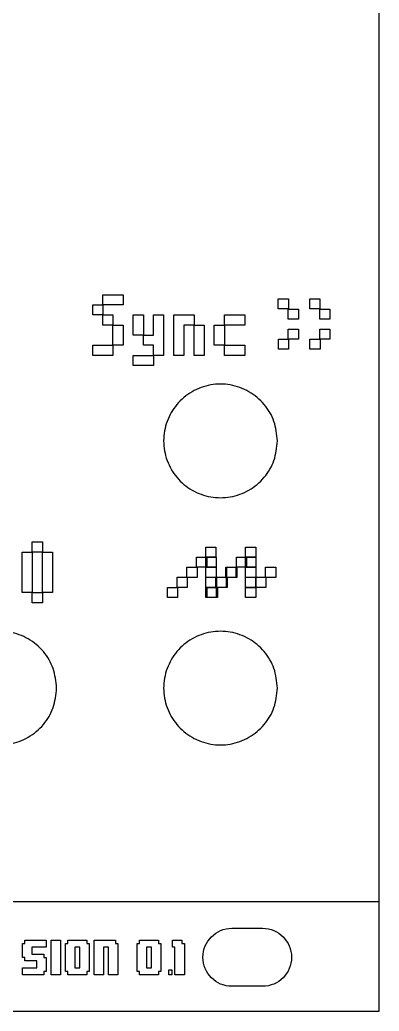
# Model space of a CAD drawing. Extents: x 3 to 110, y 3 to 131.
# Drawn here: x 90.4 to 110.3, y 2.7 to 57.9 of the extents above; entities that cross this region are included whole.
import ezdxf

# ---------------------------------------------------------------- set-up
doc = ezdxf.new("R2010")
doc.units = 0
doc.layers.add('engravings', color=7, linetype='CONTINUOUS')
doc.layers.add('Layer_1', color=7, linetype='CONTINUOUS')

msp = doc.modelspace()

# ---------------------------------------------------------------- linework, layer by layer
at = {"layer": 'engravings', "color": 7}
for p, q in [((94.981953, 42.07283), (94.981953, 42.63649)), ((94.981953, 42.63649), (96.109277, 42.63649)), ((96.109277, 42.63649), (96.109277, 42.07283)), ((94.418292, 41.50916), (94.418292, 42.07283)), ((94.418292, 42.07283), (94.981953, 42.07283)), ((94.981953, 42.07283), (94.981953, 41.50916)), ((96.109277, 42.07283), (94.981953, 42.07283)), ((104.740967, 41.840884), (104.740967, 42.405376)), ((104.740967, 42.405376), (105.30546, 42.405376)), ((105.30546, 42.405376), (105.30546, 41.840884)), ((106.489107, 41.840884), (106.489107, 42.405376)), ((106.489107, 42.405376), (107.0536, 42.405376)), ((107.0536, 42.405376), (107.0536, 41.840884)), ((94.981953, 41.50916), (94.418292, 41.50916)), ((94.981953, 40.9455), (94.981953, 41.50916)), ((94.981953, 41.50916), (95.545615, 41.50916)), ((95.545615, 41.50916), (95.545615, 40.9455)), ((96.672939, 40.38184), (96.672939, 41.50916)), ((96.672939, 41.50916), (97.2366, 41.50916)), ((97.2366, 41.50916), (97.2366, 40.38184)), ((97.800262, 40.38184), (97.800262, 41.50916)), ((97.800262, 41.50916), (98.363924, 41.50916)), ((98.363924, 41.50916), (98.363924, 39.25452)), ((98.927586, 39.25452), (98.927586, 41.50916)), ((98.927586, 41.50916), (100.054909, 41.50916)), ((100.054909, 41.50916), (100.054909, 40.9455)), ((101.745894, 40.9455), (101.745894, 41.50916)), ((101.745894, 41.50916), (102.873218, 41.50916)), ((102.873218, 41.50916), (102.873218, 40.9455)), ((105.30546, 41.840884), (104.740967, 41.840884)), ((105.294901, 41.267514), (105.294901, 41.832006)), ((105.294901, 41.832006), (105.859393, 41.832006)), ((105.859393, 41.832006), (105.859393, 41.267514)), ((107.0536, 41.840884), (106.489107, 41.840884)), ((107.043041, 41.267514), (107.043041, 41.832006)), ((107.043041, 41.832006), (107.607533, 41.832006)), ((107.607533, 41.832006), (107.607533, 41.267514)), ((95.545615, 40.9455), (94.981953, 40.9455)), ((95.545615, 39.81818), (95.545615, 40.9455)), ((95.545615, 40.9455), (96.109277, 40.9455)), ((96.109277, 40.9455), (96.109277, 39.81818)), ((100.054909, 40.9455), (99.491247, 40.9455)), ((99.491247, 40.9455), (99.491247, 39.25452)), ((100.054909, 39.25452), (100.054909, 40.9455)), ((100.054909, 40.9455), (100.618571, 40.9455)), ((100.618571, 40.9455), (100.618571, 39.25452)), ((101.182233, 39.81818), (101.182233, 40.9455)), ((101.182233, 40.9455), (101.745894, 40.9455)), ((101.745894, 40.9455), (101.745894, 39.81818)), ((102.873218, 40.9455), (101.745894, 40.9455)), ((105.859393, 41.267514), (105.294901, 41.267514)), ((107.607533, 41.267514), (107.043041, 41.267514)), ((97.2366, 40.38184), (96.672939, 40.38184)), ((97.2366, 39.81818), (97.2366, 40.38184)), ((97.2366, 40.38184), (97.800262, 40.38184)), ((105.294901, 40.159646), (105.294901, 40.724139)), ((105.294901, 40.724139), (105.859393, 40.724139)), ((105.859393, 40.724139), (105.859393, 40.159646)), ((107.043041, 40.159646), (107.043041, 40.724139)), ((107.043041, 40.724139), (107.607533, 40.724139)), ((107.607533, 40.724139), (107.607533, 40.159646)), ((94.418292, 39.25452), (94.418292, 39.81818)), ((94.418292, 39.81818), (95.545615, 39.81818)), ((96.109277, 39.81818), (95.545615, 39.81818)), ((95.545615, 39.81818), (95.545615, 39.25452)), ((97.800262, 39.81818), (97.2366, 39.81818)), ((97.800262, 39.25452), (97.800262, 39.81818)), ((101.745894, 39.81818), (101.182233, 39.81818)), ((101.745894, 39.25452), (101.745894, 39.81818)), ((101.745894, 39.81818), (102.873218, 39.81818)), ((102.873218, 39.81818), (102.873218, 39.25452)), ((104.750685, 39.595994), (104.750685, 40.160487)), ((104.750685, 40.160487), (105.315178, 40.160487)), ((105.859393, 40.159646), (105.294901, 40.159646)), ((105.315178, 40.160487), (105.315178, 39.595994)), ((106.498825, 39.595994), (106.498825, 40.160487)), ((106.498825, 40.160487), (107.063318, 40.160487)), ((107.607533, 40.159646), (107.043041, 40.159646)), ((107.063318, 40.160487), (107.063318, 39.595994)), ((95.545615, 39.25452), (94.418292, 39.25452)), ((96.672939, 39.25452), (97.800262, 39.25452)), ((96.672939, 38.69085), (96.672939, 39.25452)), ((97.800262, 39.25452), (97.800262, 38.69085)), ((98.363924, 39.25452), (97.800262, 39.25452)), ((99.491247, 39.25452), (98.927586, 39.25452)), ((100.618571, 39.25452), (100.054909, 39.25452)), ((102.873218, 39.25452), (101.745894, 39.25452)), ((105.315178, 39.595994), (104.750685, 39.595994)), ((107.063318, 39.595994), (106.498825, 39.595994)), ((97.800262, 38.69085), (96.672939, 38.69085)), ((91.054334, 28.30268), (91.054334, 28.86635)), ((91.054334, 28.86635), (91.617995, 28.86635)), ((91.617995, 28.86635), (91.617995, 28.30268)), ((90.490672, 26.04804), (90.490672, 28.30268)), ((90.490672, 28.30268), (91.054334, 28.30268)), ((91.054334, 28.30268), (91.054334, 26.04804)), ((91.617995, 28.30268), (91.054334, 28.30268)), ((91.617995, 26.04804), (91.617995, 28.30268)), ((91.617995, 28.30268), (92.181657, 28.30268)), ((92.181657, 28.30268), (92.181657, 26.04804)), ((100.70552, 28.015547), (100.70552, 28.58004)), ((100.70552, 28.58004), (101.270013, 28.58004)), ((101.270013, 28.58004), (101.270013, 28.015547)), ((102.918522, 28.015547), (102.918522, 28.58004)), ((102.918522, 28.58004), (103.483014, 28.58004)), ((103.483014, 28.58004), (103.483014, 28.015547)), ((100.198393, 27.454314), (100.198393, 28.018806)), ((100.198393, 28.018806), (100.762885, 28.018806)), ((101.270013, 28.015547), (100.70552, 28.015547)), ((100.712926, 27.454314), (100.712926, 28.018806)), ((100.712926, 28.018806), (101.277419, 28.018806)), ((100.762885, 28.018806), (100.762885, 27.454314)), ((101.277419, 28.018806), (101.277419, 27.454314)), ((102.411394, 27.454314), (102.411394, 28.018806)), ((102.411394, 28.018806), (102.975887, 28.018806)), ((103.483014, 28.015547), (102.918522, 28.015547)), ((102.925928, 27.454314), (102.925928, 28.018806)), ((102.925928, 28.018806), (103.49042, 28.018806)), ((102.975887, 28.018806), (102.975887, 27.454314)), ((103.49042, 28.018806), (103.49042, 27.454314)), ((99.656958, 26.893084), (99.656958, 27.457577)), ((99.656958, 27.457577), (100.22145, 27.457577)), ((100.762885, 27.454314), (100.198393, 27.454314)), ((100.22145, 27.457577), (100.22145, 26.893084)), ((100.712926, 26.893084), (100.712926, 27.457577)), ((100.712926, 27.457577), (101.277419, 27.457577)), ((101.277419, 27.454314), (100.712926, 27.454314)), ((101.277419, 27.457577), (101.277419, 26.893084)), ((101.822703, 26.893084), (101.822703, 27.457577)), ((101.822703, 27.457577), (102.387195, 27.457577)), ((101.869959, 26.893084), (101.869959, 27.457577)), ((101.869959, 27.457577), (102.434452, 27.457577)), ((102.387195, 27.457577), (102.387195, 26.893084)), ((102.975887, 27.454314), (102.411394, 27.454314)), ((102.434452, 27.457577), (102.434452, 26.893084)), ((102.925928, 26.893084), (102.925928, 27.457577)), ((102.925928, 27.457577), (103.49042, 27.457577)), ((103.49042, 27.454314), (102.925928, 27.454314)), ((103.49042, 27.457577), (103.49042, 26.893084)), ((104.035704, 26.893084), (104.035704, 27.457577)), ((104.035704, 27.457577), (104.600197, 27.457577)), ((104.600197, 27.457577), (104.600197, 26.893084)), ((99.115521, 26.331902), (99.115521, 26.896394)), ((99.115521, 26.896394), (99.680013, 26.896394)), ((100.22145, 26.893084), (99.656958, 26.893084)), ((99.680013, 26.896394), (99.680013, 26.331902)), ((100.712926, 26.331902), (100.712926, 26.896394)), ((100.712926, 26.896394), (101.277419, 26.896394)), ((101.277419, 26.893084), (100.712926, 26.893084)), ((101.27555, 26.331902), (101.27555, 26.896394)), ((101.27555, 26.896394), (101.840043, 26.896394)), ((101.277419, 26.896394), (101.277419, 26.331902)), ((101.328522, 26.331902), (101.328522, 26.896394)), ((101.328522, 26.896394), (101.893014, 26.896394)), ((102.387195, 26.893084), (101.822703, 26.893084)), ((101.840043, 26.896394), (101.840043, 26.331902)), ((102.434452, 26.893084), (101.869959, 26.893084)), ((101.893014, 26.896394), (101.893014, 26.331902)), ((102.925928, 26.331902), (102.925928, 26.896394)), ((102.925928, 26.896394), (103.49042, 26.896394)), ((103.49042, 26.893084), (102.925928, 26.893084)), ((103.488552, 26.331902), (103.488552, 26.896394)), ((103.488552, 26.896394), (104.053044, 26.896394)), ((103.49042, 26.896394), (103.49042, 26.331902)), ((104.600197, 26.893084), (104.035704, 26.893084)), ((104.053044, 26.896394), (104.053044, 26.331902)), ((91.054334, 26.04804), (90.490672, 26.04804)), ((91.054334, 25.48438), (91.054334, 26.04804)), ((91.054334, 26.04804), (91.617995, 26.04804)), ((91.617995, 26.04804), (91.617995, 25.48438)), ((92.181657, 26.04804), (91.617995, 26.04804)), ((98.574083, 25.770658), (98.574083, 26.335151)), ((98.574083, 26.335151), (99.138576, 26.335151)), ((99.680013, 26.331902), (99.115521, 26.331902)), ((99.138576, 26.335151), (99.138576, 25.770658)), ((100.712926, 25.770658), (100.712926, 26.335151)), ((100.712926, 26.335151), (101.277419, 26.335151)), ((101.277419, 26.331902), (100.712926, 26.331902)), ((100.787085, 25.770658), (100.787085, 26.335151)), ((100.787085, 26.335151), (101.351577, 26.335151)), ((101.840043, 26.331902), (101.27555, 26.331902)), ((101.277419, 26.335151), (101.277419, 25.770658)), ((101.893014, 26.331902), (101.328522, 26.331902)), ((101.351577, 26.335151), (101.351577, 25.770658)), ((102.925928, 25.770658), (102.925928, 26.335151)), ((102.925928, 26.335151), (103.49042, 26.335151)), ((103.49042, 26.331902), (102.925928, 26.331902)), ((104.053044, 26.331902), (103.488552, 26.331902)), ((103.49042, 26.335151), (103.49042, 25.770658)), ((91.617995, 25.48438), (91.054334, 25.48438)), ((99.138576, 25.770658), (98.574083, 25.770658)), ((101.277419, 25.770658), (100.712926, 25.770658)), ((101.351577, 25.770658), (100.787085, 25.770658)), ((103.49042, 25.770658), (102.925928, 25.770658)), ((110.349336, 8.830521), (3.033407, 8.830521)), ((110.349336, 2.735289), (110.349336, 8.830521)), ((90.643045, 6.69163), (91.837805, 6.69163)), ((90.643045, 6.498352), (90.643045, 6.69163)), ((90.643045, 6.69163), (90.643045, 6.69163)), ((91.837805, 6.69163), (91.837805, 6.305073)), ((92.10342, 6.69163), (92.634653, 6.69163)), ((92.10342, 4.758399), (92.10342, 6.69163)), ((92.10342, 6.69163), (92.10342, 6.69163)), ((92.634653, 6.69163), (92.634653, 4.758399)), ((93.033079, 6.69163), (94.095032, 6.69163)), ((93.033079, 6.498352), (93.033079, 6.69163)), ((93.033079, 6.69163), (93.033079, 6.69163)), ((94.095032, 6.69163), (94.095032, 6.498352)), ((94.493455, 6.69163), (95.688731, 6.69163)), ((94.493455, 4.758399), (94.493455, 6.69163)), ((94.493455, 6.69163), (94.493455, 6.69163)), ((95.688731, 6.69163), (95.688731, 6.498352)), ((97.016299, 6.69163), (98.078768, 6.69163)), ((97.016299, 6.498352), (97.016299, 6.69163)), ((97.016299, 6.69163), (97.016299, 6.69163)), ((98.078768, 6.69163), (98.078768, 6.498352)), ((98.85133, 6.69163), (99.382563, 6.69163)), ((98.85133, 6.305073), (98.85133, 6.69163)), ((98.85133, 6.69163), (98.85133, 6.69163)), ((99.382563, 6.69163), (99.382563, 6.498352)), ((90.510237, 5.725266), (90.510237, 6.498352)), ((90.510237, 6.498352), (90.643045, 6.498352)), ((91.837805, 6.305073), (91.04147, 6.305073)), ((91.04147, 6.305073), (91.04147, 5.918544)), ((92.900271, 4.951677), (92.900271, 6.498352)), ((92.900271, 6.498352), (93.033079, 6.498352)), ((93.431504, 6.305073), (93.431504, 5.144955)), ((93.697122, 6.305073), (93.431504, 6.305073)), ((93.431504, 6.305073), (93.431504, 6.305073)), ((93.697122, 5.144955), (93.697122, 6.305073)), ((94.095032, 6.498352), (94.227839, 6.498352)), ((94.227839, 6.498352), (94.227839, 4.951677)), ((95.290305, 6.305073), (95.02469, 6.305073)), ((95.02469, 6.305073), (95.02469, 4.758399)), ((95.290305, 4.758399), (95.290305, 6.305073)), ((95.688731, 6.498352), (95.821541, 6.498352)), ((95.821541, 6.498352), (95.821541, 4.758399)), ((96.883491, 4.951677), (96.883491, 6.498352)), ((96.883491, 6.498352), (97.016299, 6.498352)), ((97.414724, 6.305073), (97.414724, 5.144955)), ((97.680342, 6.305073), (97.414724, 6.305073)), ((97.414724, 6.305073), (97.414724, 6.305073)), ((97.680342, 5.144955), (97.680342, 6.305073)), ((98.078768, 6.498352), (98.211059, 6.498352)), ((98.211059, 6.498352), (98.211059, 4.951677)), ((98.984137, 6.305073), (98.85133, 6.305073)), ((98.984137, 4.758399), (98.984137, 6.305073)), ((99.382563, 6.498352), (99.51537, 6.498352)), ((99.51537, 6.498352), (99.51537, 4.758399)), ((90.643045, 5.725266), (90.510237, 5.725266)), ((90.643045, 5.531485), (90.643045, 5.725266)), ((91.307088, 5.531485), (90.643045, 5.531485)), ((91.04147, 5.918544), (91.704995, 5.918544)), ((91.307088, 5.144955), (91.307088, 5.531485)), ((91.704995, 5.918544), (91.704995, 5.725266)), ((91.704995, 5.725266), (91.837805, 5.725266)), ((91.837805, 5.725266), (91.837805, 4.951677)), ((90.510237, 4.758399), (90.510237, 5.144955)), ((90.510237, 5.144955), (91.307088, 5.144955)), ((93.431504, 5.144955), (93.697122, 5.144955)), ((97.414724, 5.144955), (97.680342, 5.144955)), ((98.647206, 5.046239), (98.811539, 5.046239)), ((98.647206, 4.758399), (98.647206, 5.046239)), ((98.647206, 5.046239), (98.647206, 5.046239)), ((98.811539, 5.046239), (98.811539, 4.758399)), ((91.704995, 4.758399), (90.510237, 4.758399)), ((91.837805, 4.951677), (91.704995, 4.951677)), ((91.704995, 4.951677), (91.704995, 4.758399)), ((92.634653, 4.758399), (92.10342, 4.758399)), ((93.033079, 4.951677), (92.900271, 4.951677)), ((93.033079, 4.758399), (93.033079, 4.951677)), ((94.095032, 4.758399), (93.033079, 4.758399)), ((94.227839, 4.951677), (94.095032, 4.951677)), ((94.095032, 4.951677), (94.095032, 4.758399)), ((95.02469, 4.758399), (94.493455, 4.758399)), ((95.821541, 4.758399), (95.290305, 4.758399)), ((97.016299, 4.951677), (96.883491, 4.951677)), ((97.016299, 4.758399), (97.016299, 4.951677)), ((98.078768, 4.758399), (97.016299, 4.758399)), ((98.211059, 4.951677), (98.078768, 4.951677)), ((98.078768, 4.951677), (98.078768, 4.758399)), ((98.811539, 4.758399), (98.647206, 4.758399)), ((99.51537, 4.758399), (98.984137, 4.758399)), ((3.033407, 2.735289), (110.349336, 2.735289))]:
    msp.add_line(p, q, dxfattribs=at)
at = {"layer": 'Layer_1', "color": 7}
for p, q in [((110.34917, 2.73543), (110.34917, 131.23544)), ((104.691212, 34.49373), (104.691212, 34.49373)), ((92.411032, 20.72713), (92.411032, 20.72713)), ((104.691212, 20.72713), (104.691212, 20.72713)), ((101.39155, 7.15526), (101.53268, 7.22306)), ((101.53268, 7.22306), (101.68108, 7.27716)), ((101.68108, 7.27716), (101.83596, 7.31676)), ((101.83596, 7.31676), (101.99653, 7.34116)), ((101.99653, 7.34116), (102.16198, 7.34916)), ((102.16198, 7.34916), (103.86198, 7.34916)), ((102.16198, 7.34916), (102.16198, 7.34916)), ((103.86198, 7.34916), (104.02743, 7.34116)), ((104.02743, 7.34116), (104.18799, 7.31676)), ((104.18799, 7.31676), (104.34288, 7.27716)), ((104.34288, 7.27716), (104.49128, 7.22306)), ((104.49128, 7.22306), (104.6324, 7.15526)), ((100.74252, 6.50613), (100.82312, 6.63917)), ((100.82312, 6.63917), (101.01986, 6.87782)), ((101.01986, 6.87782), (101.25851, 7.07456)), ((101.25851, 7.07456), (101.39155, 7.15526)), ((104.6324, 7.15526), (104.76544, 7.07456)), ((104.76544, 7.07456), (105.00409, 6.87782)), ((105.00409, 6.87782), (105.20083, 6.63917)), ((105.20083, 6.63917), (105.28153, 6.50613)), ((100.58102, 6.06173), (100.62062, 6.21661)), ((100.62062, 6.21661), (100.67472, 6.36501)), ((100.67472, 6.36501), (100.74252, 6.50613)), ((105.28153, 6.50613), (105.34933, 6.36501)), ((105.34933, 6.36501), (105.40343, 6.21661)), ((105.40343, 6.21661), (105.44303, 6.06173)), ((100.54862, 5.73571), (100.55662, 5.90116)), ((100.55662, 5.57026), (100.54862, 5.73571)), ((100.55662, 5.90116), (100.58102, 6.06173)), ((100.58102, 5.40969), (100.55662, 5.57026)), ((105.44303, 6.06173), (105.46743, 5.90116)), ((105.46743, 5.57026), (105.44303, 5.40969)), ((105.46743, 5.90116), (105.47543, 5.73571)), ((105.47543, 5.73571), (105.46743, 5.57026)), ((100.62062, 5.25481), (100.58102, 5.40969)), ((100.67472, 5.10641), (100.62062, 5.25481)), ((100.74252, 4.96529), (100.67472, 5.10641)), ((105.34933, 5.10641), (105.28153, 4.96529)), ((105.40343, 5.25481), (105.34933, 5.10641)), ((105.44303, 5.40969), (105.40343, 5.25481)), ((100.82312, 4.83225), (100.74252, 4.96529)), ((101.01986, 4.5936), (100.82312, 4.83225)), ((101.25851, 4.39686), (101.01986, 4.5936)), ((105.00409, 4.5936), (104.76544, 4.39686)), ((105.20083, 4.83225), (105.00409, 4.5936)), ((105.28153, 4.96529), (105.20083, 4.83225)), ((101.39155, 4.31616), (101.25851, 4.39686)), ((101.53268, 4.24836), (101.39155, 4.31616)), ((101.68108, 4.19426), (101.53268, 4.24836)), ((101.83596, 4.15466), (101.68108, 4.19426)), ((101.99653, 4.13026), (101.83596, 4.15466)), ((102.16198, 4.12226), (101.99653, 4.13026)), ((103.86198, 4.12226), (102.16198, 4.12226)), ((104.02743, 4.13026), (103.86198, 4.12226)), ((104.18799, 4.15466), (104.02743, 4.13026)), ((104.34288, 4.19426), (104.18799, 4.15466)), ((104.49128, 4.24836), (104.34288, 4.19426)), ((104.6324, 4.31616), (104.49128, 4.24836)), ((104.76544, 4.39686), (104.6324, 4.31616)), ((3.03694, 2.73543), (110.34917, 2.73543))]:
    msp.add_line(p, q, dxfattribs=at)
for points in [[(104.691212, 34.49373), (104.653422, 34.123937), (104.578381, 33.389643), (103.996191, 32.419263), (103.143766, 31.69781), (102.088197, 31.315176), (100.96812, 31.315176), (99.914031, 31.69781), (99.055702, 32.419263), (98.495445, 33.389643), (98.299831, 34.49373), (98.495445, 35.597817), (99.055702, 36.568197), (99.914031, 37.28965), (100.96812, 37.672284), (102.088197, 37.672284), (103.143766, 37.28965), (103.996191, 36.568197), (104.578381, 35.597817), (104.653422, 34.863523), (104.691212, 34.49373)], [(92.411032, 20.72713), (92.373242, 20.357337), (92.298201, 19.623043), (91.716011, 18.652663), (90.863586, 17.93121), (89.808017, 17.548576), (88.68794, 17.548576), (87.633851, 17.93121), (86.775522, 18.652663), (86.215265, 19.623043), (86.019651, 20.72713), (86.215265, 21.831217), (86.775522, 22.801597), (87.633851, 23.52305), (88.68794, 23.905684), (89.808017, 23.905684), (90.863586, 23.52305), (91.716011, 22.801597), (92.298201, 21.831217), (92.373242, 21.096923), (92.411032, 20.72713)], [(104.691212, 20.72713), (104.653422, 20.357337), (104.578381, 19.623043), (103.996191, 18.652663), (103.143766, 17.93121), (102.088197, 17.548576), (100.96812, 17.548576), (99.914031, 17.93121), (99.055702, 18.652663), (98.495445, 19.623043), (98.299831, 20.72713), (98.495445, 21.831217), (99.055702, 22.801597), (99.914031, 23.52305), (100.96812, 23.905684), (102.088197, 23.905684), (103.143766, 23.52305), (103.996191, 22.801597), (104.578381, 21.831217), (104.653422, 21.096923), (104.691212, 20.72713)]]:
    msp.add_open_spline(points, degree=3, knots=[0, 0, 0, 0, 1.10375, 2.191703, 3.295453, 4.399203, 5.487156, 6.590906, 7.694656, 8.78261, 9.886359, 10.990109, 12.078063, 13.181812, 14.285562, 15.373516, 16.477266, 17.581015, 18.668969, 19.772719, 19.772719, 19.772719, 19.772719], dxfattribs=at)

doc.saveas('drawing.dxf')
